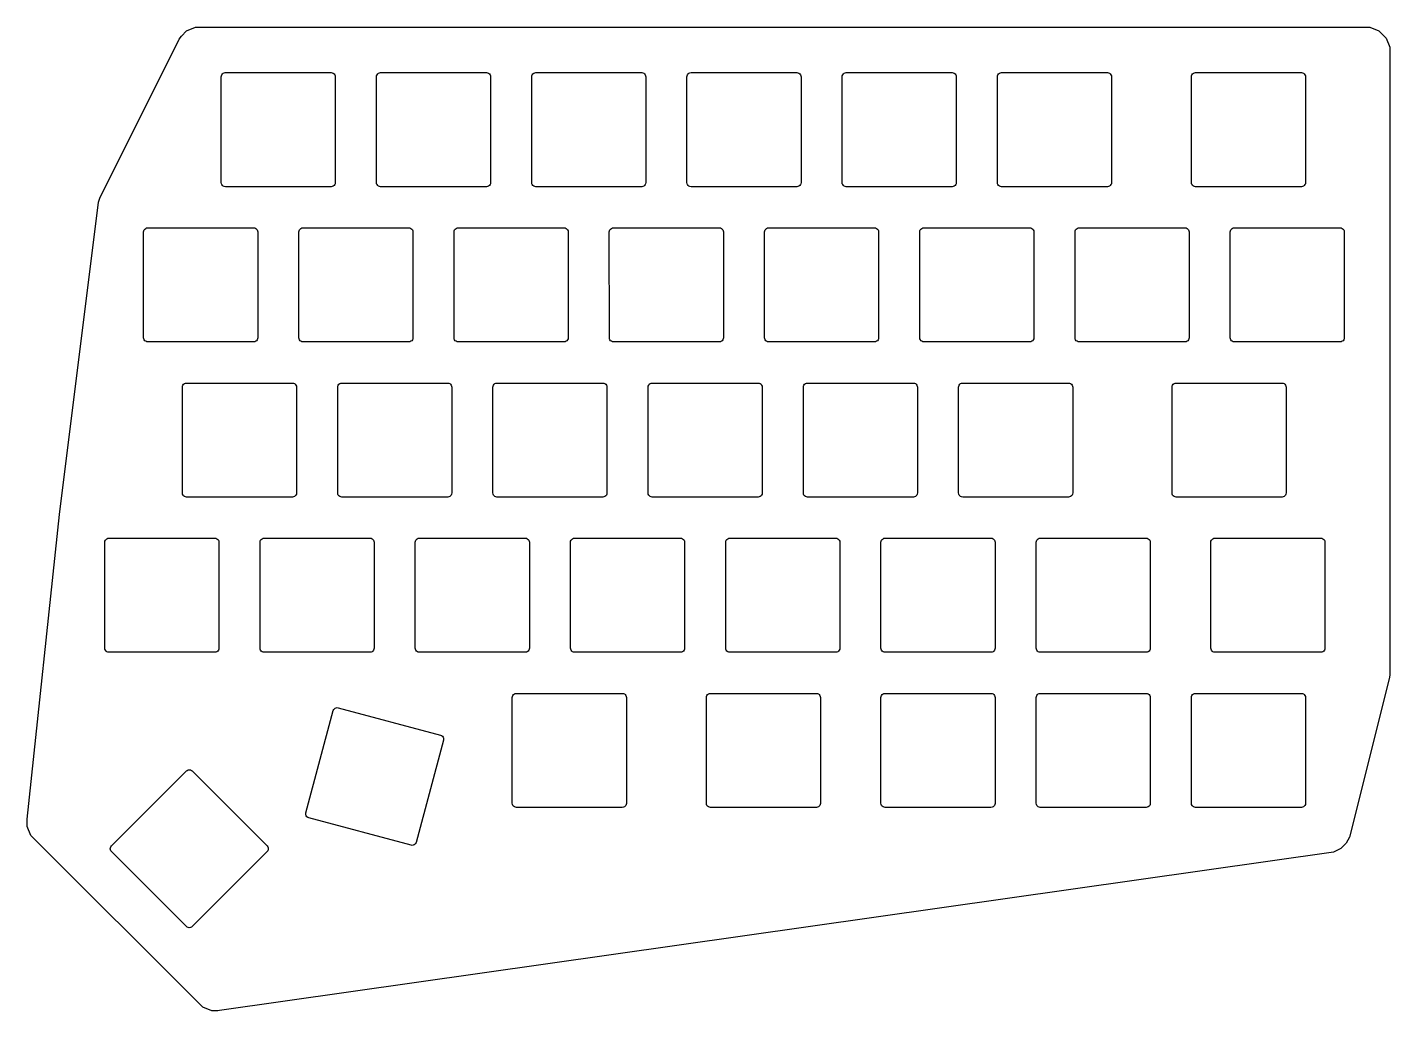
# Model space of a CAD drawing. Header units: metres. Extents: x 26 to 194, y -146 to -26.
import ezdxf

# ---------------------------------------------------------------- set-up
doc = ezdxf.new("R2010")
doc.units = ezdxf.units.M

msp = doc.modelspace()

# ---------------------------------------------------------------- linework, layer by layer
at = {"layer": 'PlateOutline'}
msp.add_lwpolyline([(192.2201, -25.9817), (193.0933, -26.8549), (193.55, -27.9576), (193.55, -104.9797), (193.505, -105.3448), (188.599, -124.9689), (188.1972, -125.6787), (187.5351, -126.3408), (186.6635, -126.7763), (49.9363, -146.2485), (49.7245, -146.2635), (48.9802, -146.2635), (47.8776, -145.8067), (26.7988, -124.728), (26.3421, -123.6253), (26.3421, -122.9081), (26.3505, -122.7501), (30.3071, -85.3604), (35.1048, -46.9791), (35.2526, -46.4908), (44.9999, -26.9963), (45.2827, -26.604), (45.9049, -25.9817), (47.0076, -25.525), (191.1174, -25.525)], close=True, dxfattribs=at)
at = {"layer": 'SwitchCutouts'}
for points in [[(63.65, -45.1), (50.6528, -45.0989), (50.5234, -45.0818), (50.4028, -45.0319), (50.2992, -44.9524), (50.2198, -44.8489), (50.1698, -44.7283), (50.1528, -44.5989), (50.15, -31.6), (50.167, -31.4706), (50.217, -31.35), (50.2964, -31.2464), (50.4, -31.167), (50.5206, -31.117), (50.65, -31.1), (63.65, -31.1), (63.7794, -31.117), (63.9, -31.167), (64.0036, -31.2464), (64.083, -31.35), (64.133, -31.4706), (64.15, -31.6), (64.15, -44.6), (64.133, -44.7294), (64.083, -44.85), (64.0036, -44.9536), (63.9, -45.033), (63.7794, -45.083), (63.65, -45.1)], [(82.7, -45.1), (69.7028, -45.0989), (69.5734, -45.0818), (69.4528, -45.0319), (69.3492, -44.9524), (69.2698, -44.8489), (69.2198, -44.7283), (69.2028, -44.5989), (69.2, -31.6), (69.217, -31.4706), (69.267, -31.35), (69.3464, -31.2464), (69.45, -31.167), (69.5706, -31.117), (69.7, -31.1), (82.7, -31.1), (82.8294, -31.117), (82.95, -31.167), (83.0536, -31.2464), (83.133, -31.35), (83.183, -31.4706), (83.2, -31.6), (83.2, -44.6), (83.183, -44.7294), (83.133, -44.85), (83.0536, -44.9536), (82.95, -45.033), (82.8294, -45.083), (82.7, -45.1)], [(101.75, -45.1), (88.7528, -45.0989), (88.6234, -45.0818), (88.5028, -45.0319), (88.3992, -44.9524), (88.3198, -44.8489), (88.2698, -44.7283), (88.2528, -44.5989), (88.25, -31.6), (88.267, -31.4706), (88.317, -31.35), (88.3964, -31.2464), (88.5, -31.167), (88.6206, -31.117), (88.75, -31.1), (101.75, -31.1), (101.8794, -31.117), (102, -31.167), (102.1036, -31.2464), (102.183, -31.35), (102.233, -31.4706), (102.25, -31.6), (102.25, -44.6), (102.233, -44.7294), (102.183, -44.85), (102.1036, -44.9536), (102, -45.033), (101.8794, -45.083), (101.75, -45.1)], [(120.8, -45.1), (107.8028, -45.0989), (107.6734, -45.0818), (107.5528, -45.0319), (107.4492, -44.9524), (107.3698, -44.8489), (107.3198, -44.7283), (107.3028, -44.5989), (107.3, -31.6), (107.317, -31.4706), (107.367, -31.35), (107.4464, -31.2464), (107.55, -31.167), (107.6706, -31.117), (107.8, -31.1), (120.8, -31.1), (120.9294, -31.117), (121.05, -31.167), (121.1536, -31.2464), (121.233, -31.35), (121.283, -31.4706), (121.3, -31.6), (121.3, -44.6), (121.283, -44.7294), (121.233, -44.85), (121.1536, -44.9536), (121.05, -45.033), (120.9294, -45.083), (120.8, -45.1)], [(139.85, -45.1), (126.8528, -45.0989), (126.7234, -45.0818), (126.6028, -45.0319), (126.4992, -44.9524), (126.4198, -44.8489), (126.3698, -44.7283), (126.3528, -44.5989), (126.35, -31.6), (126.367, -31.4706), (126.417, -31.35), (126.4964, -31.2464), (126.6, -31.167), (126.7206, -31.117), (126.85, -31.1), (139.85, -31.1), (139.9794, -31.117), (140.1, -31.167), (140.2036, -31.2464), (140.283, -31.35), (140.333, -31.4706), (140.35, -31.6), (140.35, -44.6), (140.333, -44.7294), (140.283, -44.85), (140.2036, -44.9536), (140.1, -45.033), (139.9794, -45.083), (139.85, -45.1)], [(158.9, -45.1), (145.9028, -45.0989), (145.7734, -45.0818), (145.6528, -45.0319), (145.5492, -44.9524), (145.4698, -44.8489), (145.4198, -44.7283), (145.4028, -44.5989), (145.4, -31.6), (145.417, -31.4706), (145.467, -31.35), (145.5464, -31.2464), (145.65, -31.167), (145.7706, -31.117), (145.9, -31.1), (158.9, -31.1), (159.0294, -31.117), (159.15, -31.167), (159.2536, -31.2464), (159.333, -31.35), (159.383, -31.4706), (159.4, -31.6), (159.4, -44.6), (159.383, -44.7294), (159.333, -44.85), (159.2536, -44.9536), (159.15, -45.033), (159.0294, -45.083), (158.9, -45.1)], [(182.7125, -45.1), (169.7153, -45.0989), (169.5859, -45.0818), (169.4653, -45.0319), (169.3617, -44.9524), (169.2823, -44.8489), (169.2323, -44.7283), (169.2153, -44.5989), (169.2125, -31.6), (169.2295, -31.4706), (169.2795, -31.35), (169.3589, -31.2464), (169.4625, -31.167), (169.5831, -31.117), (169.7125, -31.1), (182.7125, -31.1), (182.8419, -31.117), (182.9625, -31.167), (183.0661, -31.2464), (183.1455, -31.35), (183.1955, -31.4706), (183.2125, -31.6), (183.2125, -44.6), (183.1955, -44.7294), (183.1455, -44.85), (183.0661, -44.9536), (182.9625, -45.033), (182.8419, -45.083), (182.7125, -45.1)], [(54.125, -64.15), (41.1278, -64.1489), (40.9984, -64.1318), (40.8778, -64.0819), (40.7742, -64.0024), (40.6948, -63.8989), (40.6448, -63.7783), (40.6278, -63.6489), (40.625, -50.65), (40.642, -50.5206), (40.692, -50.4), (40.7714, -50.2964), (40.875, -50.217), (40.9956, -50.167), (41.125, -50.15), (54.125, -50.15), (54.2544, -50.167), (54.375, -50.217), (54.4786, -50.2964), (54.558, -50.4), (54.608, -50.5206), (54.625, -50.65), (54.625, -63.65), (54.608, -63.7794), (54.558, -63.9), (54.4786, -64.0036), (54.375, -64.083), (54.2544, -64.133), (54.125, -64.15)], [(73.175, -64.15), (60.1778, -64.1489), (60.0484, -64.1318), (59.9278, -64.0819), (59.8242, -64.0024), (59.7448, -63.8989), (59.6948, -63.7783), (59.6778, -63.6489), (59.675, -50.65), (59.692, -50.5206), (59.742, -50.4), (59.8214, -50.2964), (59.925, -50.217), (60.0456, -50.167), (60.175, -50.15), (73.175, -50.15), (73.3044, -50.167), (73.425, -50.217), (73.5286, -50.2964), (73.608, -50.4), (73.658, -50.5206), (73.675, -50.65), (73.675, -63.65), (73.658, -63.7794), (73.608, -63.9), (73.5286, -64.0036), (73.425, -64.083), (73.3044, -64.133), (73.175, -64.15)], [(92.225, -64.15), (79.2278, -64.1489), (79.0984, -64.1318), (78.9778, -64.0819), (78.8742, -64.0024), (78.7948, -63.8989), (78.7448, -63.7783), (78.7278, -63.6489), (78.725, -50.65), (78.742, -50.5206), (78.792, -50.4), (78.8714, -50.2964), (78.975, -50.217), (79.0956, -50.167), (79.225, -50.15), (92.225, -50.15), (92.3544, -50.167), (92.475, -50.217), (92.5786, -50.2964), (92.658, -50.4), (92.708, -50.5206), (92.725, -50.65), (92.725, -63.65), (92.708, -63.7794), (92.658, -63.9), (92.5786, -64.0036), (92.475, -64.083), (92.3544, -64.133), (92.225, -64.15)], [(111.275, -64.15), (98.2778, -64.1489), (98.1484, -64.1318), (98.0278, -64.0819), (97.9242, -64.0024), (97.8448, -63.8989), (97.7948, -63.7783), (97.7778, -63.6489), (97.775, -50.65), (97.792, -50.5206), (97.842, -50.4), (97.9214, -50.2964), (98.025, -50.217), (98.1456, -50.167), (98.275, -50.15), (111.275, -50.15), (111.4044, -50.167), (111.525, -50.217), (111.6286, -50.2964), (111.708, -50.4), (111.758, -50.5206), (111.775, -50.65), (111.775, -63.65), (111.758, -63.7794), (111.708, -63.9), (111.6286, -64.0036), (111.525, -64.083), (111.4044, -64.133), (111.275, -64.15)], [(130.325, -64.15), (117.3278, -64.1489), (117.1984, -64.1318), (117.0778, -64.0819), (116.9742, -64.0024), (116.8948, -63.8989), (116.8448, -63.7783), (116.8278, -63.6489), (116.825, -50.65), (116.842, -50.5206), (116.892, -50.4), (116.9714, -50.2964), (117.075, -50.217), (117.1956, -50.167), (117.325, -50.15), (130.325, -50.15), (130.4544, -50.167), (130.575, -50.217), (130.6786, -50.2964), (130.758, -50.4), (130.808, -50.5206), (130.825, -50.65), (130.825, -63.65), (130.808, -63.7794), (130.758, -63.9), (130.6786, -64.0036), (130.575, -64.083), (130.4544, -64.133), (130.325, -64.15)], [(149.375, -64.15), (136.3778, -64.1489), (136.2484, -64.1318), (136.1278, -64.0819), (136.0242, -64.0024), (135.9448, -63.8989), (135.8948, -63.7783), (135.8778, -63.6489), (135.875, -50.65), (135.892, -50.5206), (135.942, -50.4), (136.0214, -50.2964), (136.125, -50.217), (136.2456, -50.167), (136.375, -50.15), (149.375, -50.15), (149.5044, -50.167), (149.625, -50.217), (149.7286, -50.2964), (149.808, -50.4), (149.858, -50.5206), (149.875, -50.65), (149.875, -63.65), (149.858, -63.7794), (149.808, -63.9), (149.7286, -64.0036), (149.625, -64.083), (149.5044, -64.133), (149.375, -64.15)], [(168.425, -64.15), (155.4278, -64.1489), (155.2984, -64.1318), (155.1778, -64.0819), (155.0742, -64.0024), (154.9948, -63.8989), (154.9448, -63.7783), (154.9278, -63.6489), (154.925, -50.65), (154.942, -50.5206), (154.992, -50.4), (155.0714, -50.2964), (155.175, -50.217), (155.2956, -50.167), (155.425, -50.15), (168.425, -50.15), (168.5544, -50.167), (168.675, -50.217), (168.7786, -50.2964), (168.858, -50.4), (168.908, -50.5206), (168.925, -50.65), (168.925, -63.65), (168.908, -63.7794), (168.858, -63.9), (168.7786, -64.0036), (168.675, -64.083), (168.5544, -64.133), (168.425, -64.15)], [(187.475, -64.15), (174.4778, -64.1489), (174.3484, -64.1318), (174.2278, -64.0819), (174.1242, -64.0024), (174.0448, -63.8989), (173.9948, -63.7783), (173.9778, -63.6489), (173.975, -50.65), (173.992, -50.5206), (174.042, -50.4), (174.1214, -50.2964), (174.225, -50.217), (174.3456, -50.167), (174.475, -50.15), (187.475, -50.15), (187.6044, -50.167), (187.725, -50.217), (187.8286, -50.2964), (187.908, -50.4), (187.958, -50.5206), (187.975, -50.65), (187.975, -63.65), (187.958, -63.7794), (187.908, -63.9), (187.8286, -64.0036), (187.725, -64.083), (187.6044, -64.133), (187.475, -64.15)], [(58.8875, -83.2), (45.8903, -83.1989), (45.7609, -83.1818), (45.6403, -83.1319), (45.5367, -83.0524), (45.4573, -82.9489), (45.4073, -82.8283), (45.3903, -82.6989), (45.3875, -69.7), (45.4045, -69.5706), (45.4545, -69.45), (45.5339, -69.3464), (45.6375, -69.267), (45.7581, -69.217), (45.8875, -69.2), (58.8875, -69.2), (59.0169, -69.217), (59.1375, -69.267), (59.2411, -69.3464), (59.3205, -69.45), (59.3705, -69.5706), (59.3875, -69.7), (59.3875, -82.7), (59.3705, -82.8294), (59.3205, -82.95), (59.2411, -83.0536), (59.1375, -83.133), (59.0169, -83.183), (58.8875, -83.2)], [(77.9375, -83.2), (64.9403, -83.1989), (64.8109, -83.1818), (64.6903, -83.1319), (64.5867, -83.0524), (64.5073, -82.9489), (64.4573, -82.8283), (64.4403, -82.6989), (64.4375, -69.7), (64.4545, -69.5706), (64.5045, -69.45), (64.5839, -69.3464), (64.6875, -69.267), (64.8081, -69.217), (64.9375, -69.2), (77.9375, -69.2), (78.0669, -69.217), (78.1875, -69.267), (78.2911, -69.3464), (78.3705, -69.45), (78.4205, -69.5706), (78.4375, -69.7), (78.4375, -82.7), (78.4205, -82.8294), (78.3705, -82.95), (78.2911, -83.0536), (78.1875, -83.133), (78.0669, -83.183), (77.9375, -83.2)], [(96.9875, -83.2), (83.9903, -83.1989), (83.8609, -83.1818), (83.7403, -83.1319), (83.6367, -83.0524), (83.5573, -82.9489), (83.5073, -82.8283), (83.4903, -82.6989), (83.4875, -69.7), (83.5045, -69.5706), (83.5545, -69.45), (83.6339, -69.3464), (83.7375, -69.267), (83.8581, -69.217), (83.9875, -69.2), (96.9875, -69.2), (97.1169, -69.217), (97.2375, -69.267), (97.3411, -69.3464), (97.4205, -69.45), (97.4705, -69.5706), (97.4875, -69.7), (97.4875, -82.7), (97.4705, -82.8294), (97.4205, -82.95), (97.3411, -83.0536), (97.2375, -83.133), (97.1169, -83.183), (96.9875, -83.2)], [(116.0375, -83.2), (103.0403, -83.1989), (102.9109, -83.1818), (102.7903, -83.1319), (102.6867, -83.0524), (102.6073, -82.9489), (102.5573, -82.8283), (102.5403, -82.6989), (102.5375, -69.7), (102.5545, -69.5706), (102.6045, -69.45), (102.6839, -69.3464), (102.7875, -69.267), (102.9081, -69.217), (103.0375, -69.2), (116.0375, -69.2), (116.1669, -69.217), (116.2875, -69.267), (116.3911, -69.3464), (116.4705, -69.45), (116.5205, -69.5706), (116.5375, -69.7), (116.5375, -82.7), (116.5205, -82.8294), (116.4705, -82.95), (116.3911, -83.0536), (116.2875, -83.133), (116.1669, -83.183), (116.0375, -83.2)], [(135.0875, -83.2), (122.0903, -83.1989), (121.9609, -83.1818), (121.8403, -83.1319), (121.7367, -83.0524), (121.6573, -82.9489), (121.6073, -82.8283), (121.5903, -82.6989), (121.5875, -69.7), (121.6045, -69.5706), (121.6545, -69.45), (121.7339, -69.3464), (121.8375, -69.267), (121.9581, -69.217), (122.0875, -69.2), (135.0875, -69.2), (135.2169, -69.217), (135.3375, -69.267), (135.4411, -69.3464), (135.5205, -69.45), (135.5705, -69.5706), (135.5875, -69.7), (135.5875, -82.7), (135.5705, -82.8294), (135.5205, -82.95), (135.4411, -83.0536), (135.3375, -83.133), (135.2169, -83.183), (135.0875, -83.2)], [(154.1375, -83.2), (141.1403, -83.1989), (141.0109, -83.1818), (140.8903, -83.1319), (140.7867, -83.0524), (140.7073, -82.9489), (140.6573, -82.8283), (140.6403, -82.6989), (140.6375, -69.7), (140.6545, -69.5706), (140.7045, -69.45), (140.7839, -69.3464), (140.8875, -69.267), (141.0081, -69.217), (141.1375, -69.2), (154.1375, -69.2), (154.2669, -69.217), (154.3875, -69.267), (154.4911, -69.3464), (154.5705, -69.45), (154.6205, -69.5706), (154.6375, -69.7), (154.6375, -82.7), (154.6205, -82.8294), (154.5705, -82.95), (154.4911, -83.0536), (154.3875, -83.133), (154.2669, -83.183), (154.1375, -83.2)], [(180.3313, -83.2), (167.334, -83.1989), (167.2046, -83.1818), (167.084, -83.1319), (166.9805, -83.0524), (166.901, -82.9489), (166.8511, -82.8283), (166.834, -82.6989), (166.8313, -69.7), (166.8483, -69.5706), (166.8982, -69.45), (166.9777, -69.3464), (167.0813, -69.267), (167.2018, -69.217), (167.3313, -69.2), (180.3313, -69.2), (180.4607, -69.217), (180.5813, -69.267), (180.6848, -69.3464), (180.7643, -69.45), (180.8142, -69.5706), (180.8313, -69.7), (180.8313, -82.7), (180.8142, -82.8294), (180.7643, -82.95), (180.6848, -83.0536), (180.5813, -83.133), (180.4607, -83.183), (180.3313, -83.2)], [(49.3625, -102.25), (36.3653, -102.2489), (36.2359, -102.2318), (36.1153, -102.1819), (36.0117, -102.1024), (35.9323, -101.9989), (35.8823, -101.8783), (35.8653, -101.7489), (35.8625, -88.75), (35.8795, -88.6206), (35.9295, -88.5), (36.0089, -88.3964), (36.1125, -88.317), (36.2331, -88.267), (36.3625, -88.25), (49.3625, -88.25), (49.4919, -88.267), (49.6125, -88.317), (49.7161, -88.3964), (49.7955, -88.5), (49.8455, -88.6206), (49.8625, -88.75), (49.8625, -101.75), (49.8455, -101.8794), (49.7955, -102), (49.7161, -102.1036), (49.6125, -102.183), (49.4919, -102.233), (49.3625, -102.25)], [(68.4125, -102.25), (55.4153, -102.2489), (55.2859, -102.2318), (55.1653, -102.1819), (55.0617, -102.1024), (54.9823, -101.9989), (54.9323, -101.8783), (54.9153, -101.7489), (54.9125, -88.75), (54.9295, -88.6206), (54.9795, -88.5), (55.0589, -88.3964), (55.1625, -88.317), (55.2831, -88.267), (55.4125, -88.25), (68.4125, -88.25), (68.5419, -88.267), (68.6625, -88.317), (68.7661, -88.3964), (68.8455, -88.5), (68.8955, -88.6206), (68.9125, -88.75), (68.9125, -101.75), (68.8955, -101.8794), (68.8455, -102), (68.7661, -102.1036), (68.6625, -102.183), (68.5419, -102.233), (68.4125, -102.25)], [(87.4625, -102.25), (74.4653, -102.2489), (74.3359, -102.2318), (74.2153, -102.1819), (74.1117, -102.1024), (74.0323, -101.9989), (73.9823, -101.8783), (73.9653, -101.7489), (73.9625, -88.75), (73.9795, -88.6206), (74.0295, -88.5), (74.1089, -88.3964), (74.2125, -88.317), (74.3331, -88.267), (74.4625, -88.25), (87.4625, -88.25), (87.5919, -88.267), (87.7125, -88.317), (87.8161, -88.3964), (87.8955, -88.5), (87.9455, -88.6206), (87.9625, -88.75), (87.9625, -101.75), (87.9455, -101.8794), (87.8955, -102), (87.8161, -102.1036), (87.7125, -102.183), (87.5919, -102.233), (87.4625, -102.25)], [(106.5125, -102.25), (93.5153, -102.2489), (93.3859, -102.2318), (93.2653, -102.1819), (93.1617, -102.1024), (93.0823, -101.9989), (93.0323, -101.8783), (93.0153, -101.7489), (93.0125, -88.75), (93.0295, -88.6206), (93.0795, -88.5), (93.1589, -88.3964), (93.2625, -88.317), (93.3831, -88.267), (93.5125, -88.25), (106.5125, -88.25), (106.6419, -88.267), (106.7625, -88.317), (106.8661, -88.3964), (106.9455, -88.5), (106.9955, -88.6206), (107.0125, -88.75), (107.0125, -101.75), (106.9955, -101.8794), (106.9455, -102), (106.8661, -102.1036), (106.7625, -102.183), (106.6419, -102.233), (106.5125, -102.25)], [(125.5625, -102.25), (112.5653, -102.2489), (112.4359, -102.2318), (112.3153, -102.1819), (112.2117, -102.1024), (112.1323, -101.9989), (112.0823, -101.8783), (112.0653, -101.7489), (112.0625, -88.75), (112.0795, -88.6206), (112.1295, -88.5), (112.2089, -88.3964), (112.3125, -88.317), (112.4331, -88.267), (112.5625, -88.25), (125.5625, -88.25), (125.6919, -88.267), (125.8125, -88.317), (125.9161, -88.3964), (125.9955, -88.5), (126.0455, -88.6206), (126.0625, -88.75), (126.0625, -101.75), (126.0455, -101.8794), (125.9955, -102), (125.9161, -102.1036), (125.8125, -102.183), (125.6919, -102.233), (125.5625, -102.25)], [(144.6125, -102.25), (131.6153, -102.2489), (131.4859, -102.2318), (131.3653, -102.1819), (131.2617, -102.1024), (131.1823, -101.9989), (131.1323, -101.8783), (131.1153, -101.7489), (131.1125, -88.75), (131.1295, -88.6206), (131.1795, -88.5), (131.2589, -88.3964), (131.3625, -88.317), (131.4831, -88.267), (131.6125, -88.25), (144.6125, -88.25), (144.7419, -88.267), (144.8625, -88.317), (144.9661, -88.3964), (145.0455, -88.5), (145.0955, -88.6206), (145.1125, -88.75), (145.1125, -101.75), (145.0955, -101.8794), (145.0455, -102), (144.9661, -102.1036), (144.8625, -102.183), (144.7419, -102.233), (144.6125, -102.25)], [(163.6625, -102.25), (150.6653, -102.2489), (150.5359, -102.2318), (150.4153, -102.1819), (150.3117, -102.1024), (150.2323, -101.9989), (150.1823, -101.8783), (150.1653, -101.7489), (150.1625, -88.75), (150.1795, -88.6206), (150.2295, -88.5), (150.3089, -88.3964), (150.4125, -88.317), (150.5331, -88.267), (150.6625, -88.25), (163.6625, -88.25), (163.7919, -88.267), (163.9125, -88.317), (164.0161, -88.3964), (164.0955, -88.5), (164.1455, -88.6206), (164.1625, -88.75), (164.1625, -101.75), (164.1455, -101.8794), (164.0955, -102), (164.0161, -102.1036), (163.9125, -102.183), (163.7919, -102.233), (163.6625, -102.25)], [(185.0938, -102.25), (172.0965, -102.2489), (171.9671, -102.2318), (171.8465, -102.1819), (171.743, -102.1024), (171.6635, -101.9989), (171.6136, -101.8783), (171.5965, -101.7489), (171.5938, -88.75), (171.6108, -88.6206), (171.6607, -88.5), (171.7402, -88.3964), (171.8438, -88.317), (171.9643, -88.267), (172.0938, -88.25), (185.0938, -88.25), (185.2232, -88.267), (185.3438, -88.317), (185.4473, -88.3964), (185.5268, -88.5), (185.5767, -88.6206), (185.5938, -88.75), (185.5938, -101.75), (185.5767, -101.8794), (185.5268, -102), (185.4473, -102.1036), (185.3438, -102.183), (185.2232, -102.233), (185.0938, -102.25)], [(99.3688, -121.3), (86.3715, -121.2989), (86.2421, -121.2818), (86.1215, -121.2319), (86.018, -121.1524), (85.9385, -121.0489), (85.8886, -120.9283), (85.8715, -120.7989), (85.8688, -107.8), (85.8858, -107.6706), (85.9357, -107.55), (86.0152, -107.4464), (86.1188, -107.367), (86.2393, -107.317), (86.3688, -107.3), (99.3688, -107.3), (99.4982, -107.317), (99.6188, -107.367), (99.7223, -107.4464), (99.8018, -107.55), (99.8517, -107.6706), (99.8688, -107.8), (99.8688, -120.8), (99.8517, -120.9294), (99.8018, -121.05), (99.7223, -121.1536), (99.6188, -121.233), (99.4982, -121.283), (99.3688, -121.3)], [(123.1813, -121.3), (110.184, -121.2989), (110.0546, -121.2818), (109.934, -121.2319), (109.8305, -121.1524), (109.751, -121.0489), (109.7011, -120.9283), (109.684, -120.7989), (109.6813, -107.8), (109.6983, -107.6706), (109.7482, -107.55), (109.8277, -107.4464), (109.9313, -107.367), (110.0518, -107.317), (110.1813, -107.3), (123.1813, -107.3), (123.3107, -107.317), (123.4313, -107.367), (123.5348, -107.4464), (123.6143, -107.55), (123.6642, -107.6706), (123.6813, -107.8), (123.6813, -120.8), (123.6642, -120.9294), (123.6143, -121.05), (123.5348, -121.1536), (123.4313, -121.233), (123.3107, -121.283), (123.1813, -121.3)], [(144.6125, -121.3), (131.6153, -121.2989), (131.4859, -121.2818), (131.3653, -121.2319), (131.2617, -121.1524), (131.1823, -121.0489), (131.1323, -120.9283), (131.1153, -120.7989), (131.1125, -107.8), (131.1295, -107.6706), (131.1795, -107.55), (131.2589, -107.4464), (131.3625, -107.367), (131.4831, -107.317), (131.6125, -107.3), (144.6125, -107.3), (144.7419, -107.317), (144.8625, -107.367), (144.9661, -107.4464), (145.0455, -107.55), (145.0955, -107.6706), (145.1125, -107.8), (145.1125, -120.8), (145.0955, -120.9294), (145.0455, -121.05), (144.9661, -121.1536), (144.8625, -121.233), (144.7419, -121.283), (144.6125, -121.3)], [(163.6625, -121.3), (150.6653, -121.2989), (150.5359, -121.2818), (150.4153, -121.2319), (150.3117, -121.1524), (150.2323, -121.0489), (150.1823, -120.9283), (150.1653, -120.7989), (150.1625, -107.8), (150.1795, -107.6706), (150.2295, -107.55), (150.3089, -107.4464), (150.4125, -107.367), (150.5331, -107.317), (150.6625, -107.3), (163.6625, -107.3), (163.7919, -107.317), (163.9125, -107.367), (164.0161, -107.4464), (164.0955, -107.55), (164.1455, -107.6706), (164.1625, -107.8), (164.1625, -120.8), (164.1455, -120.9294), (164.0955, -121.05), (164.0161, -121.1536), (163.9125, -121.233), (163.7919, -121.283), (163.6625, -121.3)], [(182.7125, -121.3), (169.7153, -121.2989), (169.5859, -121.2818), (169.4653, -121.2319), (169.3617, -121.1524), (169.2823, -121.0489), (169.2323, -120.9283), (169.2153, -120.7989), (169.2125, -107.8), (169.2295, -107.6706), (169.2795, -107.55), (169.3589, -107.4464), (169.4625, -107.367), (169.5831, -107.317), (169.7125, -107.3), (182.7125, -107.3), (182.8419, -107.317), (182.9625, -107.367), (183.0661, -107.4464), (183.1455, -107.55), (183.1955, -107.6706), (183.2125, -107.8), (183.2125, -120.8), (183.1955, -120.9294), (183.1455, -121.05), (183.0661, -121.1536), (182.9625, -121.233), (182.8419, -121.283), (182.7125, -121.3)], [(73.4448, -125.9491), (60.8907, -122.5841), (60.7701, -122.5342), (60.6665, -122.4547), (60.5871, -122.3511), (60.5371, -122.2306), (60.5201, -122.1011), (60.5371, -121.9717), (63.8988, -109.4151), (63.9488, -109.2945), (64.0282, -109.1909), (64.1318, -109.1115), (64.2524, -109.0615), (64.3818, -109.0445), (64.5112, -109.0615), (77.0682, -112.4262), (77.1888, -112.4761), (77.2924, -112.5556), (77.3718, -112.6591), (77.4218, -112.7797), (77.4388, -112.9091), (77.4218, -113.0385), (74.0571, -125.5956), (74.0072, -125.7162), (73.9277, -125.8197), (73.8242, -125.8992), (73.7036, -125.9491), (73.5742, -125.9662), (73.4448, -125.9491)], [(55.776, -126.729), (46.5848, -135.9187), (46.4813, -135.9981), (46.3607, -136.0481), (46.2313, -136.0651), (46.1019, -136.0481), (45.9813, -135.9981), (45.8777, -135.9187), (36.6842, -126.729), (36.6047, -126.6255), (36.5547, -126.5049), (36.5377, -126.3755), (36.5547, -126.2461), (36.6047, -126.1255), (36.6842, -126.0219), (45.8765, -116.8295), (45.9801, -116.7501), (46.1007, -116.7001), (46.2301, -116.6831), (46.3595, -116.7001), (46.4801, -116.7501), (46.5836, -116.8295), (55.776, -126.0219), (55.8555, -126.1255), (55.9054, -126.2461), (55.9225, -126.3755), (55.9054, -126.5049), (55.8555, -126.6255), (55.776, -126.729)]]:
    msp.add_lwpolyline(points, close=True, dxfattribs=at)

doc.saveas('drawing.dxf')
